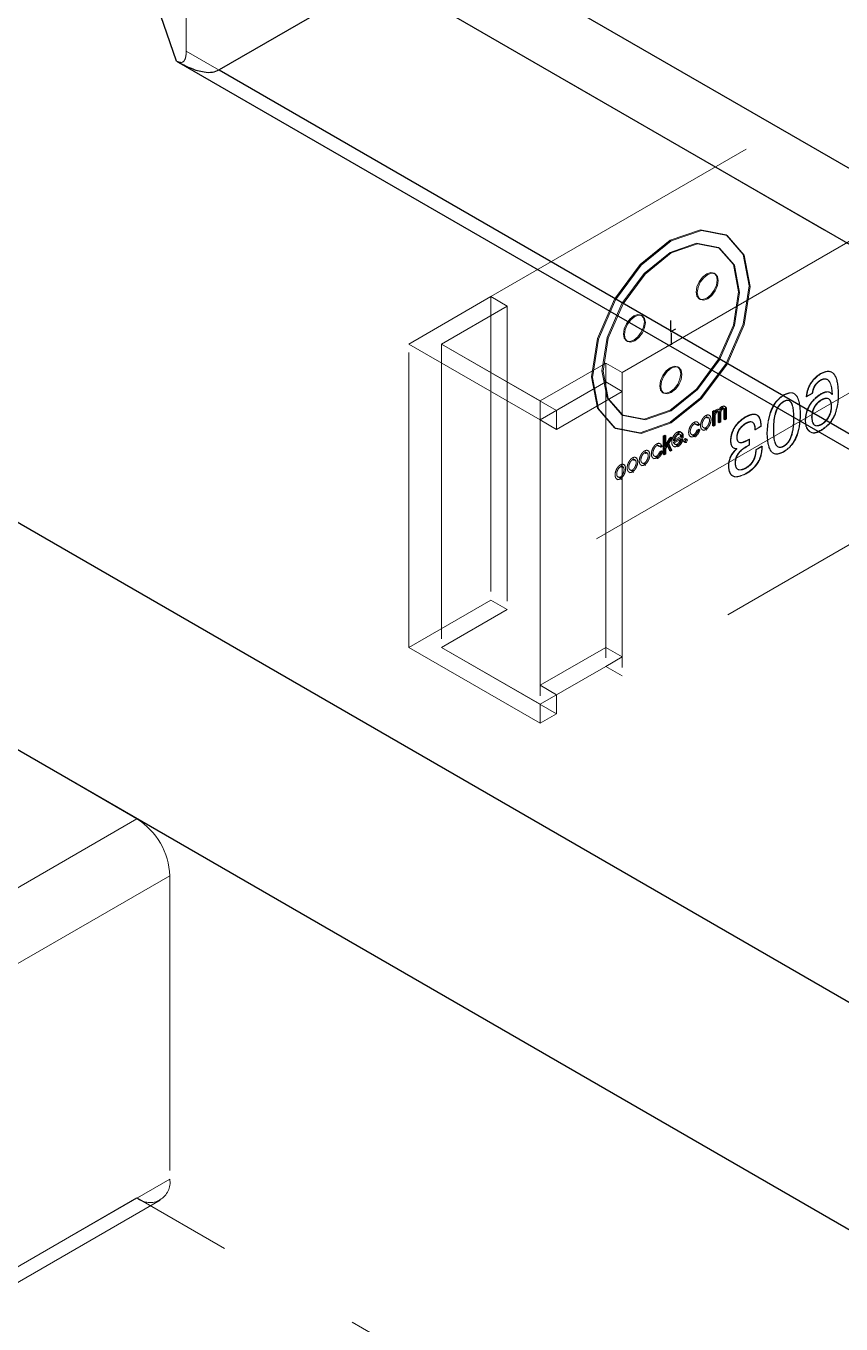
# Model space of a CAD drawing. Header units: millimetres. Extents: x 0 to 841, y 0 to 2287.
# Drawn here: x 602.84 to 606.35, y 261.34 to 266.93 of the extents above; entities that cross this region are included whole.
import ezdxf

# ---------------------------------------------------------------- set-up
doc = ezdxf.new("R2010")
doc.units = ezdxf.units.MM
doc.header["$PDSIZE"] = -1
doc.linetypes.add('HIDDEN', pattern=[1.905, 1.27, -0.635])

msp = doc.modelspace()

# ---------------------------------------------------------------- linework, layer by layer
at = {"color": 7, "linetype": 'HIDDEN', "lineweight": 18}
for p, q in [((609.3329, 264.6137), (603.676, 267.8794)), ((603.5346, 266.8179), (603.5346, 267.6344)), ((603.5346, 267.6344), (609.1915, 264.3688)), ((609.1915, 263.5523), (603.5346, 266.8179)), ((604.8463, 265.7601), (606.402, 266.6581)), ((605.412, 265.4335), (606.8969, 266.2908)), ((605.864, 266.0241), (605.8595, 266.0267)), ((605.832, 265.9687), (605.8275, 265.9713)), ((605.8128, 265.8588), (605.8082, 265.8614)), ((605.826, 265.8295), (605.8215, 265.8321)), ((605.7355, 265.7773), (605.731, 265.7799)), ((605.9182, 265.7782), (605.9136, 265.7808)), ((605.9634, 265.8043), (605.9589, 265.8069)), ((604.8463, 265.7601), (604.4928, 265.556)), ((604.917, 265.7193), (604.6342, 265.556)), ((604.8463, 265.7601), (604.8463, 264.4536)), ((604.8463, 265.7601), (604.917, 265.7193)), ((604.917, 265.7193), (604.917, 264.4128)), ((605.7443, 265.7506), (605.7488, 265.748)), ((605.4992, 265.6778), (605.4947, 265.6804)), ((605.5125, 265.6485), (605.508, 265.6511)), ((604.4928, 264.2495), (604.4928, 265.556)), ((604.4928, 265.556), (605.0585, 265.2294)), ((604.6342, 265.556), (604.6342, 264.2495)), ((604.6342, 265.556), (605.0585, 265.3111)), ((604.6342, 265.556), (605.1292, 265.2702)), ((605.422, 265.5963), (605.4175, 265.5989)), ((605.4307, 265.5696), (605.4352, 265.567)), ((605.0585, 265.3111), (605.3413, 265.4743)), ((605.3299, 265.4386), (605.3253, 265.4412)), ((605.3413, 265.4743), (605.3413, 264.1679)), ((605.3413, 265.4743), (605.412, 265.4335)), ((605.656, 265.4548), (605.6515, 265.4574)), ((605.0585, 265.2294), (605.3413, 265.3927)), ((605.2846, 265.4124), (605.2801, 265.4151)), ((605.3413, 264.2495), (605.3413, 265.3927)), ((605.3413, 265.3927), (605.412, 265.3519)), ((605.412, 265.4335), (605.412, 264.1271)), ((605.6693, 265.4255), (605.6647, 265.4281)), ((606.268, 265.4283), (606.2666, 265.4291)), ((606.268, 265.4001), (606.2666, 265.401)), ((606.402, 265.3517), (604.8463, 264.4536)), ((605.1292, 265.1886), (605.412, 265.3519)), ((605.412, 264.2087), (605.412, 265.3519)), ((605.5788, 265.3732), (605.5742, 265.3758)), ((605.5875, 265.3465), (605.592, 265.3439)), ((606.1089, 265.3364), (606.1075, 265.3372)), ((606.2052, 265.3294), (606.2307, 265.3441)), ((606.2066, 265.3285), (606.2052, 265.3294)), ((606.2066, 265.3285), (606.2321, 265.3433)), ((606.2321, 265.3433), (606.2307, 265.3441)), ((606.268, 265.3399), (606.2666, 265.3407)), ((606.3164, 265.3414), (606.3153, 265.3394)), ((606.3167, 265.3386), (606.3153, 265.3394)), ((606.3179, 265.3406), (606.3164, 265.3414)), ((606.3179, 265.3406), (606.3167, 265.3386)), ((606.3445, 265.3426), (606.3431, 265.3434)), ((605.0585, 265.3111), (605.0585, 264.0046)), ((605.1292, 265.2702), (605.1292, 265.1886)), ((605.8017, 265.2649), (605.809, 265.2691)), ((605.809, 265.2691), (605.809, 265.2643)), ((605.8135, 265.2665), (605.809, 265.2691)), ((605.8332, 265.272), (605.8287, 265.2746)), ((605.8341, 265.2714), (605.8296, 265.274)), ((605.8523, 265.2777), (605.8478, 265.2803)), ((605.8503, 265.2328), (605.8503, 265.2753)), ((605.8548, 265.2727), (605.8503, 265.2753)), ((605.8575, 265.2855), (605.853, 265.2881)), ((605.8548, 265.2302), (605.8548, 265.2727)), ((605.8571, 265.2368), (605.8571, 265.2824)), ((605.8616, 265.2798), (605.8571, 265.2824)), ((605.8616, 265.2342), (605.8616, 265.2798)), ((606.1089, 265.3083), (606.1075, 265.3091)), ((606.2715, 265.3151), (606.2701, 265.316)), ((606.3144, 265.2877), (606.313, 265.2885)), ((605.0585, 265.2294), (605.1292, 265.1886)), ((605.0585, 264.0863), (605.0585, 265.2294)), ((605.4115, 265.2507), (605.416, 265.2481)), ((605.7258, 265.2158), (605.7212, 265.2184)), ((605.7297, 265.2094), (605.7252, 265.212)), ((605.7397, 265.2175), (605.7352, 265.2201)), ((605.777, 265.2454), (605.7725, 265.248)), ((605.777, 265.2376), (605.7725, 265.2402)), ((605.7871, 265.2374), (605.7826, 265.2401)), ((605.7918, 265.2466), (605.7873, 265.2492)), ((605.8017, 265.2649), (605.8017, 265.2048)), ((605.8062, 265.2622), (605.8017, 265.2649)), ((605.8062, 265.2622), (605.8135, 265.2665)), ((605.8062, 265.2622), (605.8062, 265.2022)), ((605.8135, 265.2617), (605.809, 265.2643)), ((605.809, 265.209), (605.809, 265.2529)), ((605.8135, 265.2502), (605.809, 265.2529)), ((605.8135, 265.2665), (605.8135, 265.2617)), ((605.8135, 265.2064), (605.8135, 265.2502)), ((605.8282, 265.2644), (605.8236, 265.267)), ((605.8261, 265.2189), (605.8261, 265.2627)), ((605.8306, 265.2601), (605.8261, 265.2627)), ((605.8261, 265.2189), (605.8331, 265.2229)), ((605.8306, 265.2163), (605.8261, 265.2189)), ((605.8306, 265.2163), (605.8306, 265.2601)), ((605.8306, 265.2163), (605.8376, 265.2203)), ((605.8331, 265.2229), (605.8331, 265.2654)), ((605.8376, 265.2628), (605.8331, 265.2654)), ((605.8376, 265.2203), (605.8331, 265.2229)), ((605.8376, 265.2203), (605.8376, 265.2628)), ((605.8571, 265.2368), (605.8503, 265.2328)), ((605.8548, 265.2302), (605.8503, 265.2328)), ((605.8616, 265.2342), (605.8548, 265.2302)), ((605.8616, 265.2342), (605.8571, 265.2368)), ((605.9441, 265.2413), (605.9427, 265.2421)), ((605.9452, 265.2138), (605.9438, 265.2146)), ((606.1518, 265.2367), (606.1504, 265.2375)), ((606.1808, 265.2534), (606.1794, 265.2542)), ((606.2019, 265.2255), (606.2005, 265.2263)), ((606.2298, 265.2402), (606.2283, 265.241)), ((606.3295, 265.2509), (606.328, 265.2517)), ((605.3795, 265.1953), (605.384, 265.1927)), ((605.5884, 265.1595), (605.5959, 265.1638)), ((605.5884, 265.0817), (605.5884, 265.1595)), ((605.5929, 265.1568), (605.5884, 265.1595)), ((605.5929, 265.1568), (605.6004, 265.1611)), ((605.5929, 265.079), (605.5929, 265.1568)), ((605.5959, 265.1638), (605.5959, 265.116)), ((605.6004, 265.1611), (605.5959, 265.1638)), ((605.6004, 265.1611), (605.6004, 265.1134)), ((605.6329, 265.1401), (605.6642, 265.1582)), ((605.6531, 265.1739), (605.6486, 265.1765)), ((605.6566, 265.1692), (605.6554, 265.17)), ((605.6599, 265.1673), (605.6596, 265.1675)), ((605.6679, 265.1751), (605.6634, 265.1777)), ((605.6688, 265.1556), (605.6642, 265.1582)), ((605.7064, 265.1572), (605.7109, 265.1545)), ((605.7112, 265.1662), (605.7157, 265.1636)), ((605.7258, 265.1557), (605.7212, 265.1583)), ((605.7345, 265.2072), (605.7423, 265.2117)), ((605.7391, 265.2046), (605.7345, 265.2072)), ((605.7345, 265.1849), (605.7423, 265.1894)), ((605.7391, 265.1823), (605.7345, 265.1849)), ((605.7391, 265.2046), (605.7468, 265.2091)), ((605.7391, 265.1823), (605.7468, 265.1868)), ((605.7468, 265.2091), (605.7423, 265.2117)), ((605.7468, 265.1868), (605.7423, 265.1894)), ((605.7576, 265.1867), (605.7621, 265.1841)), ((605.7623, 265.1959), (605.7668, 265.1932)), ((605.777, 265.1931), (605.7725, 265.1957)), ((605.777, 265.1853), (605.7725, 265.1879)), ((605.8017, 265.2048), (605.809, 265.209)), ((605.8062, 265.2022), (605.8017, 265.2048)), ((605.8062, 265.2022), (605.8135, 265.2064)), ((605.8135, 265.2064), (605.809, 265.209)), ((605.9844, 265.1872), (606.0099, 265.2019)), ((605.9858, 265.1864), (605.9844, 265.1872)), ((605.9858, 265.1864), (606.0113, 265.2011)), ((606.0113, 265.2011), (606.0099, 265.2019)), ((606.0371, 265.1704), (606.0357, 265.1713)), ((606.0649, 265.1865), (606.0635, 265.1873)), ((606.2228, 265.1773), (606.2214, 265.1781)), ((606.2703, 265.2087), (606.2689, 265.2095)), ((606.275, 265.1873), (606.2736, 265.1881)), ((605.5651, 265.1231), (605.5606, 265.1257)), ((605.5691, 265.1167), (605.5646, 265.1193)), ((605.5739, 265.1145), (605.5816, 265.1189)), ((605.5784, 265.1119), (605.5739, 265.1145)), ((605.579, 265.1248), (605.5745, 265.1274)), ((605.5784, 265.1119), (605.5861, 265.1163)), ((605.5861, 265.1163), (605.5816, 265.1189)), ((605.5959, 265.116), (605.6158, 265.1506)), ((605.5959, 265.1073), (605.6049, 265.1229)), ((605.6004, 265.1134), (605.5959, 265.116)), ((605.5959, 265.1073), (605.5959, 265.086)), ((605.6004, 265.1047), (605.5959, 265.1073)), ((605.6004, 265.1134), (605.6204, 265.148)), ((605.6004, 265.1047), (605.6094, 265.1203)), ((605.6004, 265.1047), (605.6004, 265.0833)), ((605.6158, 265.0975), (605.6049, 265.1229)), ((605.6094, 265.1203), (605.6049, 265.1229)), ((605.6093, 265.1306), (605.6234, 265.155)), ((605.6093, 265.1306), (605.6221, 265.1011)), ((605.6139, 265.128), (605.6093, 265.1306)), ((605.6204, 265.0949), (605.6094, 265.1203)), ((605.6139, 265.128), (605.6279, 265.1524)), ((605.6139, 265.128), (605.6266, 265.0985)), ((605.6158, 265.1506), (605.6234, 265.155)), ((605.6204, 265.148), (605.6158, 265.1506)), ((605.6221, 265.1011), (605.6158, 265.0975)), ((605.6204, 265.148), (605.6279, 265.1524)), ((605.6266, 265.0985), (605.6221, 265.1011)), ((605.6279, 265.1524), (605.6234, 265.155)), ((605.6374, 265.1375), (605.6329, 265.1401)), ((605.6331, 265.1332), (605.671, 265.1551)), ((605.6376, 265.1306), (605.6331, 265.1332)), ((605.6337, 265.1152), (605.6382, 265.1126)), ((605.6374, 265.1375), (605.6688, 265.1556)), ((605.6376, 265.1306), (605.6755, 265.1525)), ((605.6376, 265.1306), (605.6422, 265.1225)), ((605.6412, 265.123), (605.6458, 265.1204)), ((605.6531, 265.1138), (605.6486, 265.1164)), ((605.6618, 265.1429), (605.6696, 265.1474)), ((605.6664, 265.1403), (605.6618, 265.1429)), ((605.6664, 265.1403), (605.6741, 265.1448)), ((605.6741, 265.1448), (605.6696, 265.1474)), ((605.6755, 265.1525), (605.671, 265.1551)), ((605.6817, 265.1354), (605.6771, 265.1381)), ((605.6788, 265.1344), (605.6833, 265.1318)), ((605.6913, 265.1456), (605.6868, 265.1483)), ((605.693, 265.142), (605.6885, 265.1446)), ((605.8803, 265.1415), (605.8789, 265.1424)), ((605.9044, 265.1062), (605.9044, 265.1049)), ((605.9058, 265.1054), (605.9044, 265.1062)), ((605.9058, 265.1041), (605.9044, 265.1049)), ((605.907, 265.1542), (605.9056, 265.1551)), ((605.9058, 265.1054), (605.9058, 265.1041)), ((605.9589, 265.147), (605.945, 265.139)), ((605.9464, 265.1382), (605.945, 265.139)), ((605.9461, 265.1142), (605.9589, 265.1216)), ((605.9476, 265.1134), (605.9461, 265.1142)), ((605.9603, 265.1462), (605.9464, 265.1382)), ((605.9476, 265.1134), (605.9603, 265.1208)), ((605.9603, 265.1462), (605.9589, 265.147)), ((605.9589, 265.1216), (605.9589, 265.147)), ((605.9603, 265.1208), (605.9589, 265.1216)), ((605.9603, 265.1208), (605.9603, 265.1462)), ((606.0145, 265.1162), (605.9879, 265.1008)), ((605.9893, 265.1), (605.9879, 265.1008)), ((606.016, 265.1154), (605.9893, 265.1)), ((606.016, 265.1154), (606.0145, 265.1162)), ((606.1089, 265.1156), (606.1075, 265.1164)), ((605.461, 265.063), (605.4565, 265.0656)), ((605.461, 265.0552), (605.4565, 265.0578)), ((605.4712, 265.0551), (605.4667, 265.0577)), ((605.4759, 265.0642), (605.4714, 265.0668)), ((605.5131, 265.0931), (605.5086, 265.0957)), ((605.5131, 265.0852), (605.5086, 265.0878)), ((605.5233, 265.0851), (605.5187, 265.0877)), ((605.5279, 265.0942), (605.5234, 265.0969)), ((605.5457, 265.0644), (605.5503, 265.0618)), ((605.5505, 265.0735), (605.5551, 265.0709)), ((605.5651, 265.063), (605.5606, 265.0656)), ((605.5739, 265.0922), (605.5816, 265.0966)), ((605.5784, 265.0896), (605.5739, 265.0922)), ((605.5784, 265.0896), (605.5861, 265.094)), ((605.5861, 265.094), (605.5816, 265.0966)), ((605.5959, 265.086), (605.5884, 265.0817)), ((605.5929, 265.079), (605.5884, 265.0817)), ((605.6004, 265.0833), (605.5929, 265.079)), ((605.6004, 265.0833), (605.5959, 265.086)), ((605.6204, 265.0949), (605.6158, 265.0975)), ((605.6266, 265.0985), (605.6204, 265.0949)), ((606.1089, 265.0915), (606.1075, 265.0923)), ((605.409, 265.033), (605.4045, 265.0356)), ((605.409, 265.0251), (605.4045, 265.0277)), ((606.9677, 265.0251), (605.412, 264.1271)), ((605.4192, 265.025), (605.4146, 265.0276)), ((605.4239, 265.0342), (605.4193, 265.0368)), ((605.4417, 265.0043), (605.4462, 265.0017)), ((605.4464, 265.0135), (605.4509, 265.0109)), ((605.461, 265.0108), (605.4565, 265.0134)), ((605.461, 265.0029), (605.4565, 265.0055)), ((605.4937, 265.0344), (605.4982, 265.0318)), ((605.4984, 265.0435), (605.5029, 265.0409)), ((605.5131, 265.0408), (605.5086, 265.0434)), ((605.5131, 265.033), (605.5086, 265.0356)), ((605.8711, 265.0291), (605.8696, 265.0299)), ((605.9, 265.0418), (605.8986, 265.0426)), ((605.9452, 265.0211), (605.9438, 265.0219)), ((605.9464, 264.9976), (605.945, 264.9984)), ((605.9847, 265.0277), (605.9832, 265.0286)), ((605.3896, 264.9743), (605.3941, 264.9717)), ((605.3943, 264.9834), (605.3988, 264.9808)), ((605.409, 264.9807), (605.4045, 264.9833)), ((605.409, 264.9729), (605.4045, 264.9755)), ((601.3428, 264.6541), (603.3225, 263.5113)), ((604.8463, 264.4536), (604.4928, 264.2495)), ((604.8463, 264.4536), (604.917, 264.4128)), ((604.917, 264.4128), (604.6342, 264.2495)), ((604.4928, 264.2495), (605.0585, 263.923)), ((604.6342, 264.2495), (605.0585, 264.0046)), ((604.6342, 264.2495), (605.1292, 263.9638)), ((605.3413, 264.2495), (605.0585, 264.0863)), ((605.3413, 264.2495), (605.412, 264.2087)), ((605.412, 264.2087), (605.3413, 264.1679)), ((605.0585, 264.0046), (605.3413, 264.1679)), ((605.3413, 264.1679), (605.412, 264.1271)), ((605.0585, 264.0863), (605.1292, 264.0454)), ((605.1292, 264.0454), (605.1292, 263.9638)), ((605.0585, 263.923), (605.0585, 264.0046)), ((605.0585, 263.923), (605.1292, 263.9638)), ((602.474, 263.0214), (603.3225, 263.5113)), ((603.4639, 263.2663), (602.6154, 262.7765)), ((603.4639, 263.2663), (603.4639, 261.9599)), ((602.6154, 261.47), (603.4639, 261.9599)), ((603.3225, 261.8782), (602.474, 261.3884)), ((602.574, 261.3785), (603.4225, 261.8683)), ((606.9995, 259.7555), (603.3225, 261.8782))]:
    msp.add_line(p, q, dxfattribs=at)
at = {"color": 7, "linetype": 'Continuous', "lineweight": 25}
for p, q in [((603.4932, 266.7741), (603.2518, 267.471)), ((604.5246, 267.3894), (610.1814, 264.1237)), ((604.3832, 267.1444), (603.676, 266.7362)), ((610.04, 263.8788), (604.3832, 267.1444)), ((603.4932, 266.7741), (609.2329, 263.4607)), ((603.676, 266.7362), (609.3329, 263.4706)), ((607.2823, 262.2048), (602.1911, 265.1438)), ((607.2823, 261.2249), (602.1911, 264.164))]:
    msp.add_line(p, q, dxfattribs=at)
at = {"color": 7, "linetype": 'Continuous'}
for p, q in [((605.6217, 265.6097), (605.6217, 265.658)), ((605.6217, 265.6097), (605.6427, 265.6218)), ((605.6242, 265.5559), (605.6242, 265.6042)), ((605.6242, 265.5559), (605.6242, 265.6042)), ((605.6242, 265.5559), (605.6032, 265.5438)), ((605.6242, 265.5559), (605.6032, 265.5438))]:
    msp.add_line(p, q, dxfattribs=at)
at = {"color": 7, "linetype": 'HIDDEN', "lineweight": 18, "flags": 128}
for points in [[(605.9589, 265.8069), (605.9331, 265.942), (605.8595, 266.0267), (605.7494, 266.0481), (605.6195, 266.0029), (605.4896, 265.8981), (605.3795, 265.7496), (605.3059, 265.58), (605.2801, 265.4151)], [(605.9634, 265.8043), (605.9376, 265.9394), (605.864, 266.0241), (605.7539, 266.0455), (605.624, 266.0003), (605.4941, 265.8955), (605.384, 265.747), (605.3104, 265.5773), (605.2846, 265.4124)], [(605.9136, 265.7808), (605.8912, 265.8979), (605.8275, 265.9713), (605.7321, 265.9898), (605.6195, 265.9507), (605.5069, 265.8598), (605.4115, 265.7311), (605.3477, 265.5841), (605.3253, 265.4412)], [(605.9182, 265.7782), (605.8958, 265.8953), (605.832, 265.9687), (605.7366, 265.9872), (605.624, 265.9481), (605.5114, 265.8572), (605.416, 265.7285), (605.3522, 265.5815), (605.3299, 265.4386)], [(605.8215, 265.8321), (605.8181, 265.8501), (605.8083, 265.8614), (605.7936, 265.8643), (605.7763, 265.8583), (605.7589, 265.8443), (605.7443, 265.8245), (605.7344, 265.8019), (605.731, 265.7799)], [(605.731, 265.7799), (605.7344, 265.7619), (605.7443, 265.7506), (605.7589, 265.7477), (605.7763, 265.7538), (605.7936, 265.7677), (605.8083, 265.7875), (605.8181, 265.8102), (605.8215, 265.8321)], [(605.826, 265.8295), (605.8226, 265.8475), (605.8128, 265.8588), (605.7981, 265.8617), (605.7808, 265.8557), (605.7635, 265.8417), (605.7488, 265.8219), (605.739, 265.7993), (605.7355, 265.7773)], [(605.7355, 265.7773), (605.739, 265.7593), (605.7488, 265.748), (605.7635, 265.7451), (605.7808, 265.7511), (605.7981, 265.7651), (605.8128, 265.7849), (605.8226, 265.8075), (605.826, 265.8295)], [(605.2801, 265.4151), (605.3059, 265.28), (605.3795, 265.1953), (605.4896, 265.1739), (605.6195, 265.2191), (605.7494, 265.3239), (605.8595, 265.4724), (605.9331, 265.642), (605.9589, 265.8069)], [(605.2846, 265.4124), (605.3104, 265.2774), (605.384, 265.1927), (605.4941, 265.1713), (605.624, 265.2164), (605.7539, 265.3213), (605.864, 265.4698), (605.9376, 265.6394), (605.9634, 265.8043)], [(605.3253, 265.4412), (605.3477, 265.3241), (605.4115, 265.2507), (605.5069, 265.2322), (605.6195, 265.2713), (605.7321, 265.3622), (605.8275, 265.4909), (605.8912, 265.6379), (605.9136, 265.7808)], [(605.3299, 265.4386), (605.3522, 265.3215), (605.416, 265.2481), (605.5114, 265.2296), (605.624, 265.2687), (605.7366, 265.3595), (605.832, 265.4883), (605.8958, 265.6353), (605.9182, 265.7782)], [(605.508, 265.6511), (605.5045, 265.6691), (605.4947, 265.6804), (605.48, 265.6833), (605.4627, 265.6773), (605.4454, 265.6633), (605.4307, 265.6435), (605.4209, 265.6209), (605.4175, 265.5989)], [(605.5125, 265.6485), (605.5091, 265.6665), (605.4992, 265.6778), (605.4846, 265.6807), (605.4672, 265.6747), (605.4499, 265.6607), (605.4352, 265.6409), (605.4254, 265.6183), (605.422, 265.5963)], [(605.4175, 265.5989), (605.4209, 265.5809), (605.4307, 265.5696), (605.4454, 265.5667), (605.4627, 265.5728), (605.48, 265.5867), (605.4947, 265.6065), (605.5045, 265.6292), (605.508, 265.6511)], [(605.422, 265.5963), (605.4254, 265.5783), (605.4352, 265.567), (605.4499, 265.5641), (605.4672, 265.5701), (605.4846, 265.5841), (605.4992, 265.6039), (605.5091, 265.6265), (605.5125, 265.6485)], [(605.6647, 265.4281), (605.6613, 265.4461), (605.6515, 265.4574), (605.6368, 265.4602), (605.6195, 265.4542), (605.6022, 265.4402), (605.5875, 265.4204), (605.5777, 265.3978), (605.5742, 265.3758)], [(605.6693, 265.4255), (605.6658, 265.4435), (605.656, 265.4548), (605.6413, 265.4576), (605.624, 265.4516), (605.6067, 265.4376), (605.592, 265.4178), (605.5822, 265.3952), (605.5788, 265.3732)], [(605.5742, 265.3758), (605.5777, 265.3578), (605.5875, 265.3465), (605.6022, 265.3437), (605.6195, 265.3497), (605.6368, 265.3637), (605.6515, 265.3835), (605.6613, 265.4061), (605.6647, 265.4281)], [(605.5788, 265.3732), (605.5822, 265.3552), (605.592, 265.3439), (605.6067, 265.3411), (605.624, 265.3471), (605.6413, 265.3611), (605.656, 265.3809), (605.6658, 265.4035), (605.6693, 265.4255)], [(605.809, 265.2643), (605.8114, 265.2676), (605.814, 265.2704), (605.8168, 265.2727), (605.8197, 265.2743), (605.8225, 265.2753), (605.8252, 265.2756), (605.8276, 265.2752), (605.8296, 265.274)], [(605.8135, 265.2617), (605.8159, 265.265), (605.8185, 265.2678), (605.8214, 265.27), (605.8242, 265.2717), (605.827, 265.2727), (605.8297, 265.273), (605.8321, 265.2726), (605.8341, 265.2714)], [(605.8296, 265.274), (605.8329, 265.2791), (605.8368, 265.2834), (605.841, 265.2867), (605.8453, 265.2886), (605.8493, 265.2892), (605.8527, 265.2883), (605.8554, 265.286), (605.8571, 265.2824)], [(605.8331, 265.2654), (605.8339, 265.2695), (605.8358, 265.2736), (605.8385, 265.2772), (605.8417, 265.2797), (605.8449, 265.2808), (605.8476, 265.2804), (605.8495, 265.2785), (605.8503, 265.2753)], [(605.8341, 265.2714), (605.8374, 265.2765), (605.8413, 265.2808), (605.8455, 265.2841), (605.8498, 265.286), (605.8538, 265.2866), (605.8573, 265.2857), (605.8599, 265.2833), (605.8616, 265.2798)], [(605.8376, 265.2628), (605.8384, 265.2669), (605.8403, 265.271), (605.8431, 265.2745), (605.8462, 265.2771), (605.8494, 265.2782), (605.8521, 265.2778), (605.854, 265.2759), (605.8548, 265.2727)], [(605.809, 265.2529), (605.8099, 265.2568), (605.8119, 265.2607), (605.8145, 265.264), (605.8175, 265.2664), (605.8206, 265.2675), (605.8232, 265.2672), (605.8251, 265.2656), (605.8261, 265.2627)], [(605.8135, 265.2502), (605.8145, 265.2542), (605.8164, 265.2581), (605.819, 265.2614), (605.8221, 265.2638), (605.8251, 265.2649), (605.8277, 265.2646), (605.8297, 265.2629), (605.8306, 265.2601)], [(605.6885, 265.1446), (605.688, 265.1468), (605.6868, 265.1483), (605.685, 265.1486), (605.6828, 265.1479), (605.6806, 265.1461), (605.6788, 265.1436), (605.6776, 265.1408), (605.6771, 265.1381)], [(605.6771, 265.1381), (605.6776, 265.1358), (605.6788, 265.1344), (605.6806, 265.134), (605.6828, 265.1348), (605.685, 265.1365), (605.6868, 265.139), (605.688, 265.1418), (605.6885, 265.1446)], [(605.693, 265.142), (605.6926, 265.1442), (605.6913, 265.1456), (605.6895, 265.146), (605.6873, 265.1452), (605.6852, 265.1435), (605.6833, 265.141), (605.6821, 265.1382), (605.6817, 265.1354)], [(605.6817, 265.1354), (605.6821, 265.1332), (605.6833, 265.1318), (605.6852, 265.1314), (605.6873, 265.1322), (605.6895, 265.1339), (605.6913, 265.1364), (605.6926, 265.1392), (605.693, 265.142)]]:
    msp.add_lwpolyline(points, dxfattribs=at)
at = {"color": 7, "linetype": 'HIDDEN', "lineweight": 18}
for centre, radius, start, end in [((603.1569, 263.2524), 0.3074, 2.6055, 57.3945), ((603.3777, 261.9459), 0.0873, 230.7967, 9.214)]:
    msp.add_arc(centre, radius, start, end, dxfattribs=at)
for points, knots in [([(603.5346, 266.8179), (603.5343, 266.8104), (603.5337, 266.7948), (603.5287, 266.7795), (603.5166, 266.7646), (603.5032, 266.7701), (603.4932, 266.7741)], [0, 0, 0, 0, 0.144303, 0.302796, 0.48301, 1, 1, 1, 1]), ([(606.3431, 265.3434), (606.3413, 265.3724), (606.3391, 265.4086), (606.3182, 265.4337), (606.2987, 265.4422), (606.2794, 265.4343), (606.2666, 265.4291)], [0, 0, 0, 0, 0.499644, 0.625328, 0.750848, 1, 1, 1, 1]), ([(606.3445, 265.3426), (606.3428, 265.3715), (606.3405, 265.4078), (606.3196, 265.4328), (606.3001, 265.4414), (606.2808, 265.4335), (606.268, 265.4283)], [0, 0, 0, 0, 0.4996441, 0.6253276, 0.750848, 1, 1, 1, 1]), ([(606.2666, 265.4291), (606.2581, 265.423), (606.241, 265.4108), (606.2201, 265.3833), (606.2085, 265.3543), (606.2063, 265.3377), (606.2052, 265.3294)], [0, 0, 0, 0, 0.280542, 0.559408, 0.779403, 1, 1, 1, 1]), ([(606.268, 265.4283), (606.2595, 265.4222), (606.2424, 265.41), (606.2215, 265.3825), (606.2099, 265.3535), (606.2077, 265.3369), (606.2066, 265.3285)], [0, 0, 0, 0, 0.280542, 0.559408, 0.779403, 1, 1, 1, 1]), ([(606.2307, 265.3441), (606.2318, 265.3503), (606.2342, 265.3627), (606.2432, 265.3806), (606.255, 265.3935), (606.2627, 265.3985), (606.2666, 265.401)], [0, 0, 0, 0, 0.280442, 0.559411, 0.779526, 1, 1, 1, 1]), ([(606.2321, 265.3433), (606.2333, 265.3495), (606.2356, 265.3619), (606.2446, 265.3798), (606.2564, 265.3927), (606.2641, 265.3977), (606.268, 265.4001)], [0, 0, 0, 0, 0.280442, 0.559411, 0.779526, 1, 1, 1, 1]), ([(606.2666, 265.401), (606.2708, 265.4028), (606.2792, 265.4065), (606.2944, 265.4062), (606.3123, 265.3879), (606.3148, 265.36), (606.3164, 265.3414)], [0, 0, 0, 0, 0.125456, 0.250769, 0.499842, 1, 1, 1, 1]), ([(606.268, 265.4001), (606.2722, 265.402), (606.2806, 265.4057), (606.2958, 265.4054), (606.3137, 265.387), (606.3162, 265.3592), (606.3179, 265.3406)], [0, 0, 0, 0, 0.125456, 0.250769, 0.499842, 1, 1, 1, 1]), ([(606.1075, 265.3372), (606.0954, 265.328), (606.0771, 265.3141), (606.0592, 265.2842), (606.0399, 265.2376), (606.0375, 265.2007), (606.0357, 265.1713)], [0, 0, 0, 0, 0.248785, 0.374282, 0.499955, 1, 1, 1, 1]), ([(606.1089, 265.3364), (606.0968, 265.3272), (606.0785, 265.3133), (606.0606, 265.2834), (606.0413, 265.2368), (606.0389, 265.1999), (606.0371, 265.1704)], [0, 0, 0, 0, 0.248785, 0.374282, 0.499955, 1, 1, 1, 1]), ([(606.1794, 265.2542), (606.1778, 265.2819), (606.1758, 265.3164), (606.1565, 265.3412), (606.1383, 265.3501), (606.1198, 265.3424), (606.1075, 265.3372)], [0, 0, 0, 0, 0.500012, 0.625693, 0.751201, 1, 1, 1, 1]), ([(606.1808, 265.2534), (606.1792, 265.2811), (606.1772, 265.3156), (606.1579, 265.3404), (606.1397, 265.3492), (606.1212, 265.3415), (606.1089, 265.3364)], [0, 0, 0, 0, 0.500012, 0.625693, 0.751201, 1, 1, 1, 1]), ([(606.2666, 265.3407), (606.2569, 265.3336), (606.2375, 265.3195), (606.214, 265.2873), (606.2026, 265.254), (606.2012, 265.2355), (606.2005, 265.2263)], [0, 0, 0, 0, 0.280617, 0.559274, 0.779238, 1, 1, 1, 1]), ([(606.268, 265.3399), (606.2583, 265.3328), (606.2389, 265.3187), (606.2154, 265.2864), (606.2041, 265.2532), (606.2026, 265.2347), (606.2019, 265.2255)], [0, 0, 0, 0, 0.280617, 0.559274, 0.779238, 1, 1, 1, 1]), ([(606.3153, 265.3394), (606.3123, 265.3429), (606.3063, 265.3499), (606.2891, 265.3517), (606.2751, 265.3449), (606.2666, 265.3407)], [0, 0, 0, 0, 0.280289, 0.5603454, 1, 1, 1, 1]), ([(606.3167, 265.3386), (606.3137, 265.3421), (606.3077, 265.3491), (606.2905, 265.3509), (606.2765, 265.3441), (606.268, 265.3399)], [0, 0, 0, 0, 0.280289, 0.5603454, 1, 1, 1, 1]), ([(606.328, 265.2517), (606.3333, 265.2696), (606.3426, 265.3017), (606.343, 265.3306), (606.3431, 265.3434)], [0, 0, 0, 0, 0.558783, 1, 1, 1, 1]), ([(606.3295, 265.2509), (606.3347, 265.2688), (606.344, 265.3009), (606.3444, 265.3298), (606.3445, 265.3426)], [0, 0, 0, 0, 0.558783, 1, 1, 1, 1]), ([(606.0635, 265.1873), (606.0639, 265.208), (606.0646, 265.2389), (606.079, 265.2802), (606.0943, 265.3003), (606.1031, 265.3062), (606.1075, 265.3091)], [0, 0, 0, 0, 0.500906, 0.749819, 0.874781, 1, 1, 1, 1]), ([(606.0649, 265.1865), (606.0654, 265.2072), (606.066, 265.2381), (606.0804, 265.2793), (606.0957, 265.2994), (606.1045, 265.3054), (606.1089, 265.3083)], [0, 0, 0, 0, 0.500906, 0.749819, 0.874781, 1, 1, 1, 1]), ([(606.1075, 265.3091), (606.1119, 265.3112), (606.1207, 265.3154), (606.1356, 265.3124), (606.1493, 265.2874), (606.15, 265.2575), (606.1504, 265.2375)], [0, 0, 0, 0, 0.125131, 0.250047, 0.49906, 1, 1, 1, 1]), ([(606.1089, 265.3083), (606.1133, 265.3104), (606.1221, 265.3146), (606.137, 265.3116), (606.1507, 265.2865), (606.1514, 265.2567), (606.1518, 265.2367)], [0, 0, 0, 0, 0.125131, 0.250047, 0.49906, 1, 1, 1, 1]), ([(606.2283, 265.241), (606.229, 265.2487), (606.2304, 265.2642), (606.2402, 265.288), (606.2551, 265.3058), (606.2651, 265.3126), (606.2701, 265.316)], [0, 0, 0, 0, 0.280784, 0.559454, 0.779294, 1, 1, 1, 1]), ([(606.2298, 265.2402), (606.2304, 265.2479), (606.2318, 265.2633), (606.2416, 265.2872), (606.2565, 265.305), (606.2665, 265.3118), (606.2715, 265.3151)], [0, 0, 0, 0, 0.280784, 0.559454, 0.779294, 1, 1, 1, 1]), ([(606.313, 265.2885), (606.3123, 265.2804), (606.3109, 265.2641), (606.3005, 265.2389), (606.2848, 265.2202), (606.2742, 265.2131), (606.2689, 265.2095)], [0, 0, 0, 0, 0.280779, 0.559503, 0.779325, 1, 1, 1, 1]), ([(606.2701, 265.316), (606.2767, 265.319), (606.2898, 265.3252), (606.3049, 265.3198), (606.3114, 265.3054), (606.3125, 265.2941), (606.313, 265.2885)], [0, 0, 0, 0, 0.280297, 0.558545, 0.778963, 1, 1, 1, 1]), ([(606.3144, 265.2877), (606.3137, 265.2795), (606.3123, 265.2633), (606.3019, 265.2381), (606.2862, 265.2194), (606.2756, 265.2123), (606.2703, 265.2087)], [0, 0, 0, 0, 0.280779, 0.559503, 0.779325, 1, 1, 1, 1]), ([(606.2715, 265.3151), (606.2781, 265.3182), (606.2912, 265.3244), (606.3063, 265.319), (606.3128, 265.3046), (606.3139, 265.2933), (606.3144, 265.2877)], [0, 0, 0, 0, 0.280297, 0.558545, 0.778963, 1, 1, 1, 1]), ([(605.7212, 265.2184), (605.7199, 265.2176), (605.7169, 265.2156), (605.7122, 265.2109), (605.7072, 265.2043), (605.7027, 265.1956), (605.6994, 265.1854), (605.6982, 265.1751), (605.6994, 265.1661), (605.7027, 265.1597), (605.7072, 265.1563), (605.7122, 265.1554), (605.7169, 265.1561), (605.7199, 265.1577), (605.7212, 265.1583)], [0, 0, 0, 0, 0.053784, 0.117806, 0.194259, 0.284674, 0.388205, 0.5, 0.611795, 0.715326, 0.805741, 0.882194, 0.946216, 1, 1, 1, 1]), ([(605.7345, 265.2072), (605.7335, 265.2085), (605.7314, 265.211), (605.7271, 265.2124), (605.7221, 265.2115), (605.7169, 265.2074), (605.7124, 265.2014), (605.7087, 265.1942), (605.7061, 265.1865), (605.7051, 265.1791), (605.7061, 265.1728), (605.7087, 265.1681), (605.7124, 265.1652), (605.7169, 265.1643), (605.7221, 265.1662), (605.7271, 265.1711), (605.7314, 265.1775), (605.7335, 265.1824), (605.7345, 265.1849)], [0, 0, 0, 0, 0.06591, 0.127752, 0.184575, 0.240344, 0.300579, 0.365486, 0.4327, 0.5, 0.5673, 0.634514, 0.699421, 0.759656, 0.815425, 0.872248, 0.93409, 1, 1, 1, 1]), ([(605.7423, 265.2117), (605.7411, 265.2139), (605.7389, 265.2185), (605.7333, 265.2213), (605.7272, 265.2213), (605.7232, 265.2194), (605.7212, 265.2184)], [0, 0, 0, 0, 0.289345, 0.578702, 0.796119, 1, 1, 1, 1]), ([(605.7725, 265.248), (605.7711, 265.2471), (605.7681, 265.2452), (605.7634, 265.2405), (605.7584, 265.2339), (605.7539, 265.2252), (605.7506, 265.215), (605.7494, 265.2047), (605.7506, 265.1957), (605.7539, 265.1893), (605.7584, 265.1858), (605.7634, 265.1849), (605.7681, 265.1857), (605.7711, 265.1872), (605.7725, 265.1879)], [0, 0, 0, 0, 0.053784, 0.117806, 0.194259, 0.284674, 0.388205, 0.5, 0.611795, 0.715326, 0.805741, 0.882194, 0.946216, 1, 1, 1, 1]), ([(605.7725, 265.2402), (605.7704, 265.2386), (605.7662, 265.2352), (605.7612, 265.2268), (605.7576, 265.2177), (605.7561, 265.2085), (605.7576, 265.2011), (605.7612, 265.1961), (605.7662, 265.1935), (605.7704, 265.195), (605.7725, 265.1957)], [0, 0, 0, 0, 0.111736, 0.23533, 0.367087, 0.5, 0.632913, 0.76467, 0.888264, 1, 1, 1, 1]), ([(605.7725, 265.1879), (605.7738, 265.1888), (605.7768, 265.1907), (605.7815, 265.1954), (605.7865, 265.202), (605.791, 265.2108), (605.7943, 265.2209), (605.7955, 265.2313), (605.7943, 265.2402), (605.791, 265.2466), (605.7865, 265.2501), (605.7815, 265.251), (605.7768, 265.2502), (605.7738, 265.2487), (605.7725, 265.248)], [0, 0, 0, 0, 0.0537844, 0.1178061, 0.1942591, 0.2846742, 0.3882046, 0.5, 0.6117954, 0.7153258, 0.8057409, 0.8821939, 0.9462156, 1, 1, 1, 1]), ([(605.7725, 265.1957), (605.7745, 265.1974), (605.7787, 265.2007), (605.7837, 265.2091), (605.7873, 265.2182), (605.7888, 265.2274), (605.7873, 265.2349), (605.7837, 265.2398), (605.7787, 265.2424), (605.7745, 265.2409), (605.7725, 265.2402)], [0, 0, 0, 0, 0.111736, 0.23533, 0.367087, 0.5, 0.632913, 0.76467, 0.888264, 1, 1, 1, 1]), ([(605.787, 265.2372), (605.7857, 265.2381), (605.783, 265.2398), (605.779, 265.2383), (605.777, 265.2376)], [0, 0, 0, 0, 0.480332, 1, 1, 1, 1]), ([(605.9427, 265.2421), (605.9339, 265.2361), (605.9165, 265.2243), (605.8941, 265.1976), (605.8816, 265.1676), (605.8798, 265.1508), (605.8789, 265.1424)], [0, 0, 0, 0, 0.280832, 0.559816, 0.77948, 1, 1, 1, 1]), ([(605.9441, 265.2413), (605.9353, 265.2353), (605.9179, 265.2235), (605.8955, 265.1967), (605.883, 265.1668), (605.8812, 265.15), (605.8803, 265.1415)], [0, 0, 0, 0, 0.2808315, 0.5598156, 0.7794796, 1, 1, 1, 1]), ([(605.9056, 265.1551), (605.9064, 265.1616), (605.9079, 265.1746), (605.9217, 265.1993), (605.9354, 265.2088), (605.9438, 265.2146)], [0, 0, 0, 0, 0.2810787, 0.5603094, 1, 1, 1, 1]), ([(605.907, 265.1542), (605.9078, 265.1608), (605.9093, 265.1737), (605.9232, 265.1984), (605.9369, 265.208), (605.9452, 265.2138)], [0, 0, 0, 0, 0.281079, 0.560309, 1, 1, 1, 1]), ([(606.0099, 265.2019), (606.0092, 265.2133), (606.0077, 265.236), (605.9911, 265.2552), (605.9667, 265.254), (605.9507, 265.2461), (605.9427, 265.2421)], [0, 0, 0, 0, 0.280713, 0.558959, 0.779032, 1, 1, 1, 1]), ([(605.9438, 265.2146), (605.9503, 265.2178), (605.9631, 265.2243), (605.9776, 265.2185), (605.9834, 265.2039), (605.9841, 265.1928), (605.9844, 265.1872)], [0, 0, 0, 0, 0.280338, 0.55806, 0.778671, 1, 1, 1, 1]), ([(606.0113, 265.2011), (606.0106, 265.2125), (606.0091, 265.2351), (605.9925, 265.2544), (605.9681, 265.2532), (605.9521, 265.2452), (605.9441, 265.2413)], [0, 0, 0, 0, 0.280713, 0.558959, 0.779032, 1, 1, 1, 1]), ([(605.9452, 265.2138), (605.9517, 265.217), (605.9645, 265.2234), (605.979, 265.2177), (605.9848, 265.2031), (605.9855, 265.1919), (605.9858, 265.1864)], [0, 0, 0, 0, 0.280338, 0.55806, 0.778671, 1, 1, 1, 1]), ([(606.1075, 265.0923), (606.1195, 265.101), (606.1376, 265.1142), (606.156, 265.1431), (606.1756, 265.189), (606.1777, 265.2253), (606.1794, 265.2542)], [0, 0, 0, 0, 0.249123, 0.374635, 0.500323, 1, 1, 1, 1]), ([(606.1504, 265.2375), (606.15, 265.217), (606.1493, 265.1864), (606.1356, 265.1455), (606.1207, 265.1252), (606.1119, 265.1193), (606.1075, 265.1164)], [0, 0, 0, 0, 0.500896, 0.749906, 0.874864, 1, 1, 1, 1]), ([(606.1089, 265.0915), (606.121, 265.1002), (606.139, 265.1134), (606.1574, 265.1423), (606.1771, 265.1882), (606.1791, 265.2245), (606.1808, 265.2534)], [0, 0, 0, 0, 0.2491225, 0.3746349, 0.500323, 1, 1, 1, 1]), ([(606.1518, 265.2367), (606.1514, 265.2162), (606.1507, 265.1856), (606.137, 265.1447), (606.1221, 265.1244), (606.1133, 265.1185), (606.1089, 265.1156)], [0, 0, 0, 0, 0.500896, 0.749906, 0.874864, 1, 1, 1, 1]), ([(606.2005, 265.2263), (606.2017, 265.2143), (606.2037, 265.193), (606.216, 265.1826), (606.2214, 265.1781)], [0, 0, 0, 0, 0.5591801, 1, 1, 1, 1]), ([(606.2019, 265.2255), (606.2031, 265.2135), (606.2051, 265.1922), (606.2174, 265.1818), (606.2228, 265.1773)], [0, 0, 0, 0, 0.5591801, 1, 1, 1, 1]), ([(606.2689, 265.2095), (606.2624, 265.2068), (606.2493, 265.2015), (606.2316, 265.2113), (606.2296, 265.2297), (606.2283, 265.241)], [0, 0, 0, 0, 0.280776, 0.559966, 1, 1, 1, 1]), ([(606.2703, 265.2087), (606.2638, 265.206), (606.2508, 265.2006), (606.233, 265.2105), (606.231, 265.2289), (606.2298, 265.2402)], [0, 0, 0, 0, 0.280776, 0.559966, 1, 1, 1, 1]), ([(606.2736, 265.1881), (606.2857, 265.1969), (606.3074, 265.2127), (606.3217, 265.2398), (606.328, 265.2517)], [0, 0, 0, 0, 0.559584, 1, 1, 1, 1]), ([(606.275, 265.1873), (606.2871, 265.1961), (606.3088, 265.2119), (606.3231, 265.239), (606.3295, 265.2509)], [0, 0, 0, 0, 0.559584, 1, 1, 1, 1]), ([(605.6486, 265.1765), (605.6472, 265.1756), (605.6442, 265.1737), (605.6395, 265.169), (605.6345, 265.1624), (605.63, 265.1536), (605.6267, 265.1435), (605.6255, 265.1331), (605.6267, 265.1242), (605.63, 265.1178), (605.6345, 265.1143), (605.6395, 265.1134), (605.6442, 265.1142), (605.6472, 265.1157), (605.6486, 265.1164)], [0, 0, 0, 0, 0.053784, 0.117806, 0.194259, 0.284674, 0.388205, 0.5, 0.611795, 0.715326, 0.805741, 0.882194, 0.946216, 1, 1, 1, 1]), ([(605.6642, 265.1582), (605.6637, 265.1604), (605.6627, 265.1648), (605.659, 265.1688), (605.6543, 265.1706), (605.6486, 265.1693), (605.6428, 265.164), (605.6381, 265.1568), (605.6344, 265.1485), (605.6334, 265.1429), (605.6329, 265.1401)], [0, 0, 0, 0, 0.133809, 0.265222, 0.38803, 0.5, 0.61197, 0.734778, 0.866191, 1, 1, 1, 1]), ([(605.6688, 265.1556), (605.6683, 265.1578), (605.6673, 265.1622), (605.6635, 265.1662), (605.6588, 265.168), (605.6531, 265.1667), (605.6474, 265.1614), (605.6427, 265.1542), (605.6389, 265.1458), (605.6379, 265.1403), (605.6374, 265.1375)], [0, 0, 0, 0, 0.133809, 0.265222, 0.38803, 0.5, 0.61197, 0.734778, 0.866191, 1, 1, 1, 1]), ([(605.671, 265.1551), (605.671, 265.1597), (605.6711, 265.1693), (605.6658, 265.1771), (605.6594, 265.1794), (605.654, 265.1791), (605.6503, 265.1773), (605.6486, 265.1765)], [0, 0, 0, 0, 0.284269, 0.585299, 0.73536, 0.873926, 1, 1, 1, 1]), ([(605.6755, 265.1525), (605.6755, 265.1571), (605.6756, 265.1667), (605.6703, 265.1745), (605.6639, 265.1768), (605.6585, 265.1765), (605.6548, 265.1747), (605.6531, 265.1739)], [0, 0, 0, 0, 0.284269, 0.585299, 0.73536, 0.873926, 1, 1, 1, 1]), ([(605.7158, 265.1638), (605.7163, 265.1635), (605.7178, 265.1621), (605.7214, 265.1618), (605.7266, 265.1636), (605.7316, 265.1685), (605.736, 265.1749), (605.738, 265.1798), (605.7391, 265.1823)], [0, 0, 0, 0, 0.070881, 0.257074, 0.429461, 0.605106, 0.796267, 1, 1, 1, 1]), ([(605.7212, 265.1583), (605.7237, 265.1601), (605.7289, 265.1637), (605.7371, 265.1746), (605.7403, 265.1838), (605.7423, 265.1894)], [0, 0, 0, 0, 0.262326, 0.545229, 1, 1, 1, 1]), ([(605.7258, 265.1557), (605.7282, 265.1575), (605.7334, 265.1611), (605.7417, 265.172), (605.7448, 265.1811), (605.7468, 265.1868)], [0, 0, 0, 0, 0.262326, 0.545229, 1, 1, 1, 1]), ([(605.7391, 265.2046), (605.738, 265.2059), (605.7359, 265.2083), (605.7326, 265.2099), (605.7302, 265.2092), (605.7297, 265.2091)], [0, 0, 0, 0, 0.446694, 0.865822, 1, 1, 1, 1]), ([(605.7669, 265.1934), (605.7682, 265.1926), (605.771, 265.1909), (605.7749, 265.1924), (605.777, 265.1931)], [0, 0, 0, 0, 0.480332, 1, 1, 1, 1]), ([(606.0357, 265.1713), (606.0373, 265.1442), (606.0394, 265.1104), (606.0591, 265.0871), (606.0775, 265.0795), (606.0955, 265.0872), (606.1075, 265.0923)], [0, 0, 0, 0, 0.4996868, 0.6253523, 0.7508686, 1, 1, 1, 1]), ([(606.0371, 265.1704), (606.0388, 265.1434), (606.0409, 265.1096), (606.0605, 265.0863), (606.0789, 265.0786), (606.0969, 265.0863), (606.1089, 265.0915)], [0, 0, 0, 0, 0.4996868, 0.6253523, 0.7508686, 1, 1, 1, 1]), ([(606.1075, 265.1164), (606.1032, 265.1144), (606.0944, 265.1104), (606.0792, 265.1129), (606.0647, 265.1373), (606.064, 265.1673), (606.0635, 265.1873)], [0, 0, 0, 0, 0.125208, 0.250259, 0.499246, 1, 1, 1, 1]), ([(606.1089, 265.1156), (606.1046, 265.1136), (606.0958, 265.1096), (606.0807, 265.1121), (606.0661, 265.1365), (606.0654, 265.1665), (606.0649, 265.1865)], [0, 0, 0, 0, 0.125208, 0.250259, 0.499246, 1, 1, 1, 1]), ([(606.2214, 265.1781), (606.2253, 265.1761), (606.233, 265.172), (606.2515, 265.1758), (606.2652, 265.1835), (606.2736, 265.1881)], [0, 0, 0, 0, 0.279388, 0.559544, 1, 1, 1, 1]), ([(606.2228, 265.1773), (606.2267, 265.1753), (606.2345, 265.1712), (606.253, 265.175), (606.2666, 265.1826), (606.275, 265.1873)], [0, 0, 0, 0, 0.279388, 0.559544, 1, 1, 1, 1]), ([(605.5606, 265.1257), (605.5592, 265.1248), (605.5562, 265.1229), (605.5515, 265.1182), (605.5466, 265.1116), (605.542, 265.1029), (605.5388, 265.0927), (605.5376, 265.0824), (605.5388, 265.0734), (605.542, 265.067), (605.5466, 265.0635), (605.5515, 265.0626), (605.5562, 265.0634), (605.5592, 265.0649), (605.5606, 265.0656)], [0, 0, 0, 0, 0.053784, 0.117806, 0.194259, 0.284674, 0.388205, 0.5, 0.611795, 0.715326, 0.805741, 0.882194, 0.946216, 1, 1, 1, 1]), ([(605.5739, 265.1145), (605.5728, 265.1158), (605.5708, 265.1183), (605.5664, 265.1197), (605.5614, 265.1188), (605.5562, 265.1147), (605.5517, 265.1086), (605.548, 265.1015), (605.5454, 265.0938), (605.5444, 265.0863), (605.5454, 265.08), (605.548, 265.0753), (605.5517, 265.0724), (605.5562, 265.0716), (605.5614, 265.0735), (605.5664, 265.0783), (605.5708, 265.0848), (605.5728, 265.0897), (605.5739, 265.0922)], [0, 0, 0, 0, 0.06591, 0.127752, 0.184575, 0.240344, 0.300579, 0.365486, 0.4327, 0.5, 0.5673, 0.634514, 0.699421, 0.759656, 0.815425, 0.872248, 0.93409, 1, 1, 1, 1]), ([(605.5816, 265.1189), (605.5805, 265.1212), (605.5783, 265.1257), (605.5726, 265.1286), (605.5665, 265.1285), (605.5625, 265.1266), (605.5606, 265.1257)], [0, 0, 0, 0, 0.289345, 0.578702, 0.796119, 1, 1, 1, 1]), ([(605.5784, 265.1119), (605.5774, 265.1131), (605.5753, 265.1155), (605.5719, 265.1171), (605.5696, 265.1165), (605.569, 265.1164)], [0, 0, 0, 0, 0.446694, 0.865822, 1, 1, 1, 1]), ([(605.6331, 265.1332), (605.6343, 265.1299), (605.6362, 265.1251), (605.6414, 265.1227), (605.6458, 265.1227), (605.6506, 265.1252), (605.6551, 265.1301), (605.659, 265.1361), (605.6609, 265.1406), (605.6618, 265.1429)], [0, 0, 0, 0, 0.2678448, 0.3951448, 0.5129397, 0.6245339, 0.7409121, 0.8668361, 1, 1, 1, 1]), ([(605.6448, 265.121), (605.6452, 265.1207), (605.6468, 265.1199), (605.6503, 265.1201), (605.6551, 265.1226), (605.6596, 265.1274), (605.6635, 265.1335), (605.6654, 265.138), (605.6664, 265.1403)], [0, 0, 0, 0, 0.07259, 0.253202, 0.424306, 0.602747, 0.795823, 1, 1, 1, 1]), ([(605.6486, 265.1164), (605.651, 265.1181), (605.6562, 265.1218), (605.6644, 265.1327), (605.6676, 265.1418), (605.6696, 265.1474)], [0, 0, 0, 0, 0.262326, 0.54523, 1, 1, 1, 1]), ([(605.6531, 265.1138), (605.6556, 265.1155), (605.6607, 265.1192), (605.669, 265.1301), (605.6721, 265.1392), (605.6741, 265.1448)], [0, 0, 0, 0, 0.262326, 0.54523, 1, 1, 1, 1]), ([(605.9044, 265.1049), (605.8988, 265.0992), (605.8876, 265.0879), (605.8722, 265.0604), (605.8706, 265.0415), (605.8696, 265.0299)], [0, 0, 0, 0, 0.2812566, 0.5614026, 1, 1, 1, 1]), ([(605.9058, 265.1041), (605.9002, 265.0984), (605.8891, 265.0871), (605.8737, 265.0596), (605.872, 265.0406), (605.8711, 265.0291)], [0, 0, 0, 0, 0.281257, 0.561403, 1, 1, 1, 1]), ([(605.8789, 265.1424), (605.8792, 265.1366), (605.8797, 265.1253), (605.8851, 265.1131), (605.8939, 265.1066), (605.9009, 265.1063), (605.9044, 265.1062)], [0, 0, 0, 0, 0.280228, 0.559846, 0.779841, 1, 1, 1, 1]), ([(605.8803, 265.1415), (605.8806, 265.1358), (605.8811, 265.1244), (605.8866, 265.1123), (605.8953, 265.1058), (605.9023, 265.1055), (605.9058, 265.1054)], [0, 0, 0, 0, 0.280228, 0.559846, 0.779841, 1, 1, 1, 1]), ([(605.8986, 265.0426), (605.8989, 265.0478), (605.8994, 265.0581), (605.9054, 265.0754), (605.9208, 265.098), (605.9357, 265.1075), (605.9461, 265.1142)], [0, 0, 0, 0, 0.18739, 0.374072, 0.56088, 1, 1, 1, 1]), ([(605.9, 265.0418), (605.9003, 265.047), (605.9008, 265.0573), (605.9068, 265.0746), (605.9222, 265.0972), (605.9371, 265.1067), (605.9476, 265.1134)], [0, 0, 0, 0, 0.18739, 0.374072, 0.56088, 1, 1, 1, 1]), ([(605.945, 265.139), (605.9395, 265.1363), (605.9287, 265.131), (605.9146, 265.1312), (605.9068, 265.1409), (605.906, 265.1503), (605.9056, 265.1551)], [0, 0, 0, 0, 0.280943, 0.559927, 0.779511, 1, 1, 1, 1]), ([(605.9464, 265.1382), (605.941, 265.1355), (605.9301, 265.1302), (605.916, 265.1304), (605.9082, 265.1401), (605.9074, 265.1495), (605.907, 265.1542)], [0, 0, 0, 0, 0.280943, 0.559927, 0.779511, 1, 1, 1, 1]), ([(605.9879, 265.1008), (605.9874, 265.0927), (605.9864, 265.0764), (605.9761, 265.0508), (605.9599, 265.0322), (605.9492, 265.0253), (605.9438, 265.0219)], [0, 0, 0, 0, 0.280929, 0.559406, 0.779167, 1, 1, 1, 1]), ([(605.9832, 265.0286), (605.989, 265.036), (606.0006, 265.0508), (606.0122, 265.0829), (606.0137, 265.1036), (606.0145, 265.1162)], [0, 0, 0, 0, 0.279474, 0.559495, 1, 1, 1, 1]), ([(605.9847, 265.0277), (605.9904, 265.0352), (606.002, 265.05), (606.0136, 265.082), (606.0151, 265.1028), (606.016, 265.1154)], [0, 0, 0, 0, 0.279474, 0.559495, 1, 1, 1, 1]), ([(605.4565, 265.0656), (605.4552, 265.0647), (605.4522, 265.0628), (605.4474, 265.0581), (605.4425, 265.0515), (605.4379, 265.0428), (605.4347, 265.0326), (605.4335, 265.0223), (605.4347, 265.0133), (605.4379, 265.0069), (605.4425, 265.0034), (605.4474, 265.0025), (605.4522, 265.0033), (605.4552, 265.0048), (605.4565, 265.0055)], [0, 0, 0, 0, 0.053784, 0.117806, 0.194259, 0.284674, 0.388205, 0.5, 0.611795, 0.715326, 0.805741, 0.882194, 0.946216, 1, 1, 1, 1]), ([(605.4565, 265.0578), (605.4545, 265.0562), (605.4503, 265.0528), (605.4453, 265.0444), (605.4417, 265.0353), (605.4402, 265.0261), (605.4417, 265.0187), (605.4453, 265.0137), (605.4503, 265.0111), (605.4545, 265.0126), (605.4565, 265.0134)], [0, 0, 0, 0, 0.111736, 0.23533, 0.367087, 0.5, 0.632913, 0.76467, 0.888264, 1, 1, 1, 1]), ([(605.4565, 265.0055), (605.4579, 265.0064), (605.4609, 265.0084), (605.4656, 265.013), (605.4706, 265.0196), (605.4751, 265.0284), (605.4784, 265.0385), (605.4796, 265.0489), (605.4784, 265.0578), (605.4751, 265.0642), (605.4706, 265.0677), (605.4656, 265.0686), (605.4609, 265.0678), (605.4579, 265.0663), (605.4565, 265.0656)], [0, 0, 0, 0, 0.053784, 0.117806, 0.194259, 0.284674, 0.388205, 0.5, 0.611795, 0.715326, 0.805741, 0.882194, 0.946216, 1, 1, 1, 1]), ([(605.4565, 265.0134), (605.4585, 265.015), (605.4628, 265.0183), (605.4678, 265.0267), (605.4714, 265.0358), (605.4729, 265.045), (605.4714, 265.0525), (605.4678, 265.0574), (605.4628, 265.06), (605.4585, 265.0585), (605.4565, 265.0578)], [0, 0, 0, 0, 0.111736, 0.23533, 0.367087, 0.5, 0.632913, 0.76467, 0.888264, 1, 1, 1, 1]), ([(605.4711, 265.0549), (605.4698, 265.0557), (605.467, 265.0574), (605.4631, 265.0559), (605.461, 265.0552)], [0, 0, 0, 0, 0.480332, 1, 1, 1, 1]), ([(605.5086, 265.0957), (605.5072, 265.0948), (605.5042, 265.0928), (605.4995, 265.0882), (605.4945, 265.0815), (605.49, 265.0728), (605.4867, 265.0626), (605.4855, 265.0523), (605.4867, 265.0434), (605.49, 265.037), (605.4945, 265.0335), (605.4995, 265.0326), (605.5042, 265.0334), (605.5072, 265.0349), (605.5086, 265.0356)], [0, 0, 0, 0, 0.053784, 0.117806, 0.194259, 0.284674, 0.388205, 0.5, 0.611795, 0.715326, 0.805741, 0.882194, 0.946216, 1, 1, 1, 1]), ([(605.5086, 265.0878), (605.5065, 265.0862), (605.5023, 265.0828), (605.4973, 265.0744), (605.4937, 265.0654), (605.4922, 265.0562), (605.4937, 265.0487), (605.4973, 265.0438), (605.5023, 265.0412), (605.5065, 265.0427), (605.5086, 265.0434)], [0, 0, 0, 0, 0.111736, 0.23533, 0.367087, 0.5, 0.632913, 0.76467, 0.888264, 1, 1, 1, 1]), ([(605.5086, 265.0356), (605.5099, 265.0365), (605.5129, 265.0384), (605.5177, 265.0431), (605.5226, 265.0497), (605.5271, 265.0584), (605.5304, 265.0686), (605.5316, 265.0789), (605.5304, 265.0879), (605.5271, 265.0943), (605.5226, 265.0978), (605.5177, 265.0987), (605.5129, 265.0979), (605.5099, 265.0964), (605.5086, 265.0957)], [0, 0, 0, 0, 0.053784, 0.117806, 0.194259, 0.284674, 0.388205, 0.5, 0.611795, 0.715326, 0.805741, 0.882194, 0.946216, 1, 1, 1, 1]), ([(605.5086, 265.0434), (605.5106, 265.045), (605.5148, 265.0484), (605.5198, 265.0568), (605.5234, 265.0659), (605.5249, 265.075), (605.5234, 265.0825), (605.5198, 265.0874), (605.5148, 265.0901), (605.5106, 265.0886), (605.5086, 265.0878)], [0, 0, 0, 0, 0.111736, 0.23533, 0.367087, 0.5, 0.632913, 0.76467, 0.888264, 1, 1, 1, 1]), ([(605.5231, 265.0849), (605.5218, 265.0857), (605.5191, 265.0875), (605.5151, 265.086), (605.5131, 265.0852)], [0, 0, 0, 0, 0.480332, 1, 1, 1, 1]), ([(605.5552, 265.0711), (605.5556, 265.0707), (605.5572, 265.0694), (605.5608, 265.069), (605.5659, 265.0708), (605.571, 265.0757), (605.5753, 265.0822), (605.5774, 265.0871), (605.5784, 265.0896)], [0, 0, 0, 0, 0.070881, 0.257074, 0.429461, 0.605106, 0.796267, 1, 1, 1, 1]), ([(605.5606, 265.0656), (605.5631, 265.0674), (605.5682, 265.071), (605.5765, 265.0819), (605.5797, 265.091), (605.5816, 265.0966)], [0, 0, 0, 0, 0.262326, 0.545229, 1, 1, 1, 1]), ([(605.5651, 265.063), (605.5676, 265.0648), (605.5727, 265.0684), (605.581, 265.0793), (605.5842, 265.0884), (605.5861, 265.094)], [0, 0, 0, 0, 0.262326, 0.545229, 1, 1, 1, 1]), ([(605.9893, 265.1), (605.9888, 265.0919), (605.9878, 265.0756), (605.9775, 265.0499), (605.9613, 265.0313), (605.9506, 265.0245), (605.9452, 265.0211)], [0, 0, 0, 0, 0.280929, 0.559406, 0.779167, 1, 1, 1, 1]), ([(605.4045, 265.0356), (605.4031, 265.0347), (605.4001, 265.0327), (605.3954, 265.0281), (605.3904, 265.0215), (605.3859, 265.0127), (605.3826, 265.0026), (605.3814, 264.9922), (605.3826, 264.9833), (605.3859, 264.9769), (605.3904, 264.9734), (605.3954, 264.9725), (605.4001, 264.9733), (605.4031, 264.9748), (605.4045, 264.9755)], [0, 0, 0, 0, 0.0537844, 0.1178061, 0.1942591, 0.2846742, 0.3882046, 0.5, 0.6117954, 0.7153258, 0.8057409, 0.8821939, 0.9462156, 1, 1, 1, 1]), ([(605.4045, 265.0277), (605.4025, 265.0261), (605.3982, 265.0228), (605.3932, 265.0144), (605.3896, 265.0053), (605.3881, 264.9961), (605.3896, 264.9886), (605.3932, 264.9837), (605.3982, 264.9811), (605.4025, 264.9826), (605.4045, 264.9833)], [0, 0, 0, 0, 0.111736, 0.23533, 0.367087, 0.5, 0.632913, 0.76467, 0.888264, 1, 1, 1, 1]), ([(605.4045, 264.9755), (605.4058, 264.9764), (605.4088, 264.9783), (605.4136, 264.983), (605.4185, 264.9896), (605.4231, 264.9983), (605.4263, 265.0085), (605.4275, 265.0188), (605.4263, 265.0278), (605.4231, 265.0342), (605.4185, 265.0377), (605.4136, 265.0386), (605.4088, 265.0378), (605.4058, 265.0363), (605.4045, 265.0356)], [0, 0, 0, 0, 0.053784, 0.117806, 0.194259, 0.284674, 0.388205, 0.5, 0.611795, 0.715326, 0.805741, 0.882194, 0.946216, 1, 1, 1, 1]), ([(605.4045, 264.9833), (605.4065, 264.9849), (605.4107, 264.9883), (605.4157, 264.9967), (605.4193, 265.0058), (605.4208, 265.015), (605.4193, 265.0224), (605.4157, 265.0274), (605.4107, 265.03), (605.4065, 265.0285), (605.4045, 265.0277)], [0, 0, 0, 0, 0.111736, 0.23533, 0.367087, 0.5, 0.632913, 0.76467, 0.888264, 1, 1, 1, 1]), ([(605.4191, 265.0248), (605.4177, 265.0257), (605.415, 265.0274), (605.411, 265.0259), (605.409, 265.0251)], [0, 0, 0, 0, 0.480332, 1, 1, 1, 1]), ([(605.451, 265.0111), (605.4523, 265.0102), (605.4551, 265.0085), (605.459, 265.01), (605.461, 265.0108)], [0, 0, 0, 0, 0.480332, 1, 1, 1, 1]), ([(605.503, 265.0411), (605.5044, 265.0403), (605.5071, 265.0385), (605.511, 265.04), (605.5131, 265.0408)], [0, 0, 0, 0, 0.480332, 1, 1, 1, 1]), ([(605.8696, 265.0299), (605.871, 265.0186), (605.8737, 264.9961), (605.901, 264.9782), (605.9283, 264.9908), (605.945, 264.9984)], [0, 0, 0, 0, 0.28105, 0.560203, 1, 1, 1, 1]), ([(605.8711, 265.0291), (605.8724, 265.0178), (605.8752, 264.9953), (605.9024, 264.9774), (605.9297, 264.99), (605.9464, 264.9976)], [0, 0, 0, 0, 0.28105, 0.560203, 1, 1, 1, 1]), ([(605.9438, 265.0219), (605.9375, 265.019), (605.9249, 265.0132), (605.909, 265.0148), (605.9004, 265.0264), (605.8992, 265.0372), (605.8986, 265.0426)], [0, 0, 0, 0, 0.280836, 0.559683, 0.779441, 1, 1, 1, 1]), ([(605.9452, 265.0211), (605.9389, 265.0182), (605.9263, 265.0124), (605.9104, 265.0139), (605.9018, 265.0256), (605.9006, 265.0364), (605.9, 265.0418)], [0, 0, 0, 0, 0.280836, 0.559683, 0.779441, 1, 1, 1, 1]), ([(605.945, 264.9984), (605.9524, 265.0029), (605.9655, 265.0108), (605.9778, 265.0231), (605.9832, 265.0286)], [0, 0, 0, 0, 0.560492, 1, 1, 1, 1]), ([(605.9464, 264.9976), (605.9538, 265.0021), (605.9669, 265.0099), (605.9792, 265.0223), (605.9847, 265.0277)], [0, 0, 0, 0, 0.560492, 1, 1, 1, 1]), ([(605.3989, 264.981), (605.4003, 264.9802), (605.403, 264.9784), (605.407, 264.9799), (605.409, 264.9807)], [0, 0, 0, 0, 0.480332, 1, 1, 1, 1])]:
    msp.add_open_spline(points, degree=3, knots=knots, dxfattribs=at)
at = {"color": 7, "linetype": 'Continuous', "lineweight": 25}
msp.add_open_spline([(603.4932, 266.7741), (603.5138, 266.7631), (603.5518, 266.7427), (603.6051, 266.7271), (603.6477, 266.7246), (603.667, 266.7325), (603.676, 266.7362)], degree=3, knots=[0, 0, 0, 0, 0.344363, 0.636319, 0.829094, 1, 1, 1, 1], dxfattribs=at)
at = {"color": 7, "linetype": 'Continuous'}
for p in [(605.6217, 265.6097), (605.6242, 265.5559), (605.6242, 265.5559)]:
    msp.add_point(p, dxfattribs=at)

doc.saveas('drawing.dxf')
